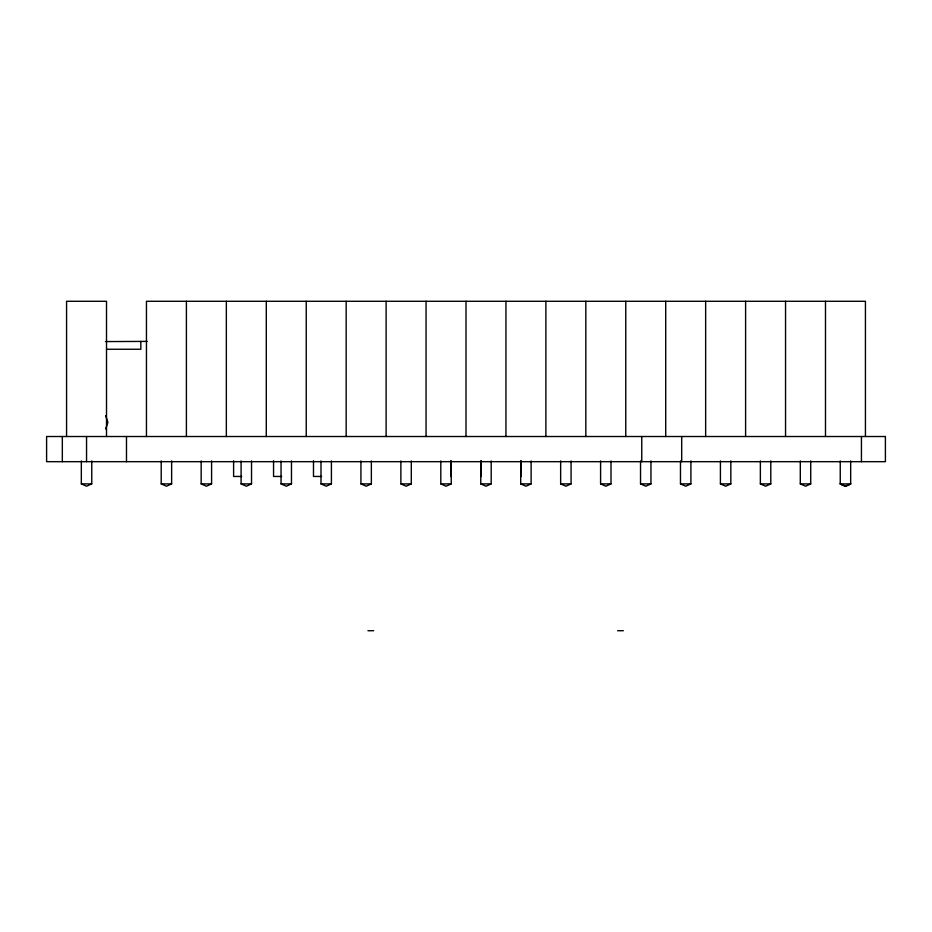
<?xml version="1.0" encoding="UTF-8"?>
<svg xmlns="http://www.w3.org/2000/svg" width="932" height="932" viewBox="0 0 932 932"><rect width="100%" height="100%" fill="white"/><g stroke="black" fill="none" stroke-linecap="round" stroke-linejoin="round"><path stroke-width="1.4" d="M105.654 428.988L107.914 422.336L105.654 415.672M171.639 460.921L171.639 483.894L166.49 486.213L161.213 483.894L161.213 460.921M211.587 460.921L211.587 483.894L206.426 486.213L201.161 483.894L201.161 460.921M251.524 460.921L251.524 483.894L246.374 486.213L241.097 483.894L241.097 460.921M291.471 460.921L291.471 483.894L286.322 486.213L281.045 483.894L281.045 460.921M331.408 460.921L331.408 483.894L326.258 486.213L320.992 483.894L320.992 460.921M371.355 460.921L371.355 483.894L366.206 486.213L360.929 483.894L360.929 460.921M411.303 460.921L411.303 483.894L406.142 486.213L400.877 483.894L400.877 460.921M451.239 460.921L451.239 483.894L446.09 486.213L440.813 483.894L440.813 460.921M491.187 460.921L491.187 483.894L486.026 486.213L480.761 483.894L480.761 460.921M531.124 460.921L531.124 483.894L525.974 486.213L520.697 483.894L520.697 460.921M571.071 460.921L571.071 483.894L565.922 486.213L560.645 483.894L560.645 460.921M611.008 460.921L611.008 483.894L605.858 486.213L600.592 483.894L600.592 460.921M650.955 460.921L650.955 483.894L645.806 486.213L640.529 483.894L640.529 460.921M690.903 460.921L690.903 483.894L685.742 486.213L680.477 483.894L680.477 460.921M730.839 460.921L730.839 483.894L725.69 486.213L720.413 483.894L720.413 460.921M770.787 460.921L770.787 483.894L765.626 486.213L760.361 483.894L760.361 460.921M810.723 460.921L810.723 483.894L805.574 486.213L800.297 483.894L800.297 460.921M850.671 460.921L850.671 483.894L845.522 486.213L840.245 483.894L840.245 460.921M91.755 460.921L91.755 483.894L86.548 486.213L81.329 483.894L81.329 460.921M850.671 483.894L845.464 486.213L840.245 483.894L850.671 483.894L845.452 486.213L840.245 483.894M105.467 341.578L147.163 341.403M107.087 349.255L140.86 349.255L140.79 341.403M241.691 476.462L233.606 476.462L233.606 460.769M281.639 476.462L273.554 476.462L273.554 460.769M321.587 476.462L313.49 476.462L313.49 460.769M81.329 483.894L91.755 483.894M161.213 483.894L171.639 483.894M201.161 483.894L211.587 483.894M241.097 483.894L251.524 483.894M281.045 483.894L291.471 483.894M320.992 483.894L331.408 483.894M360.929 483.894L371.355 483.894M400.877 483.894L411.303 483.894M440.813 483.894L451.239 483.894M480.761 483.894L491.187 483.894M520.697 483.894L531.124 483.894M560.645 483.894L571.071 483.894M600.592 483.894L611.008 483.894M640.529 483.894L650.955 483.894M680.477 483.894L690.903 483.894M720.413 483.894L730.839 483.894M760.361 483.894L770.787 483.894M800.297 483.894L810.723 483.894M367.954 630.719L373.685 630.719M617.59 630.719L623.333 630.719M865.432 436.514L865.432 301.281L146.452 301.281L146.452 436.514M861.436 436.514L861.436 461.678M825.484 301.281L825.484 436.514M785.548 301.281L785.548 436.514M745.6 301.281L745.6 436.514M705.652 301.281L705.652 436.514M681.688 436.514L681.688 461.678M665.716 301.281L665.716 436.514M641.752 436.514L641.752 461.678M625.768 301.281L625.768 436.514M585.832 301.281L585.832 436.514M545.884 301.281L545.884 436.514M521.198 460.769L521.198 476.462M505.948 301.281L505.948 436.514M481.25 460.769L481.25 476.462M466 301.281L466 436.514M450.75 460.769L450.75 476.462M426.052 301.281L426.052 436.514M386.116 301.281L386.116 436.514M346.168 301.281L346.168 436.514M306.232 301.281L306.232 436.514M266.284 301.281L266.284 436.514M226.348 301.281L226.348 436.514M186.4 301.281L186.4 436.514M126.484 436.514L126.484 461.678M106.516 436.514L106.516 301.281L66.568 301.281L66.568 436.514M86.548 436.514L86.548 461.678M62.328 436.514L62.328 461.678M885.4 436.514L46.6 436.514L46.6 461.678L885.4 461.678L885.4 436.514"/></g></svg>
